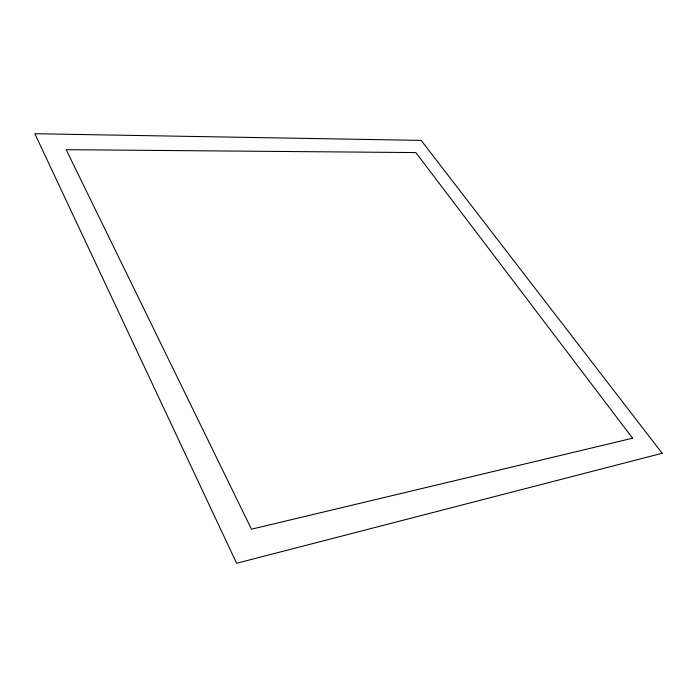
<?xml version="1.0" encoding="UTF-8"?>
<svg xmlns="http://www.w3.org/2000/svg" width="697" height="697" viewBox="0 0 697 697"><rect width="100%" height="100%" fill="white"/><g stroke="black" fill="none" stroke-linecap="round" stroke-linejoin="round"><path stroke-width="1.05" d="M662.15 453.277L236.614 563.272L34.85 133.728L421.162 140.393L662.15 453.277M632.597 438.221L251.478 529.206L66.171 149.681L415.848 152.573L632.597 438.221"/></g></svg>
